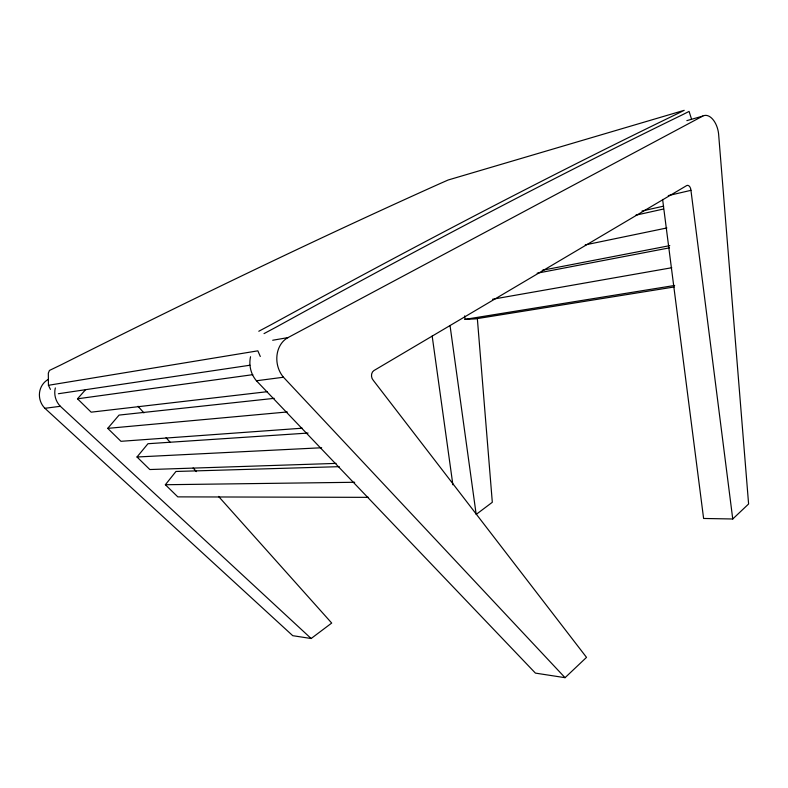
<?xml version="1.0" encoding="UTF-8"?>
<svg xmlns="http://www.w3.org/2000/svg" width="788" height="788" viewBox="0 0 788 788"><rect width="100%" height="100%" fill="white"/><g stroke="black" fill="none" stroke-linecap="round" stroke-linejoin="round"><path stroke-width="1.18" d="M368.538 497.346L177.802 496.873L165.372 484.728L175.96 471.47L339.224 466.663M336.072 463.393L149.828 469.53L137.004 456.991L147.957 443.723L308.059 433.055M302.257 428.199L120.958 441.31L107.729 428.367L119.067 415.089L274.214 398.344M267.142 391.705L91.162 412.173L77.5 398.807L85.321 389.961M250.545 356.718A23.975 20.133 80.1 0 0 256.435 380.762L535.416 673.11L565.055 677.68L586.518 657.369L373.315 380.368A5.91 4.639 82.9 0 1 373.896 370.577L686.781 185.535A4.61 2.748 79.6 0 1 690.948 190.332L732.751 518.987L703.605 518.465L662.61 199.423M732.751 518.987L748.6 503.985L718.587 133.812A17.947 10.342 78.5 0 0 702.778 116.082L686.84 120.643M48.275 379.402A18.262 17.415 69.6 0 0 44.906 408.302L292.732 635.68L311.142 638.516L331.699 623.062L218.532 496.401M264.029 333.61L276.637 326.862C410.43 253.194 545.365 181.486 682.703 114.634L689.076 111.413L691.46 118.899M272.687 340.249L287.975 337.609L702.778 116.082M258.789 331.255L271.397 324.548C405.318 251.283 540.381 179.979 677.818 113.521L684.211 110.32L448.155 179.999L439.438 183.84C311.624 241.227 185.485 302.296 60.312 365.218L49.447 370.439L48.324 373.167L48.432 385.302L50.442 389.39M668.263 195.601L690.948 190.332M642.023 211.007L663.614 206.151M635.778 215.193L663.378 209.047M585.208 244.901L666.894 227.959M48.432 385.302L257.843 350.837L260.296 356.481M542.311 270.274L669.78 245.639M537.17 273.19L669.485 247.846M492.589 299.243L671.78 267.733M464.644 315.899L464.989 319.367L674.676 285.453M674.252 286.96L475.44 318.894L464.989 319.367M58.371 393.734L249.914 365.238M77.5 398.807L252.781 374.674M44.906 408.302L60.351 406.293L311.142 638.516M256.435 380.762L283.473 377.235L565.055 677.68M107.729 428.367L287.285 411.957M137.004 456.991L321.671 447.751M165.372 484.728L354.679 482.276M143.909 412.882L138.983 407.376A4.521 4.127 80.2 0 1 138.067 406.253M166.051 437.665L170.149 442.255M193.109 467.954L196.389 471.618M450.037 325.533L476.179 514.416L492.313 502.281L477.272 317.623M432.169 336.043L452.883 484.807M283.473 377.235A24.704 20.38 80.4 0 1 287.975 337.609M60.351 406.293A18.676 17.671 71.8 0 1 55.327 387.923"/></g></svg>
